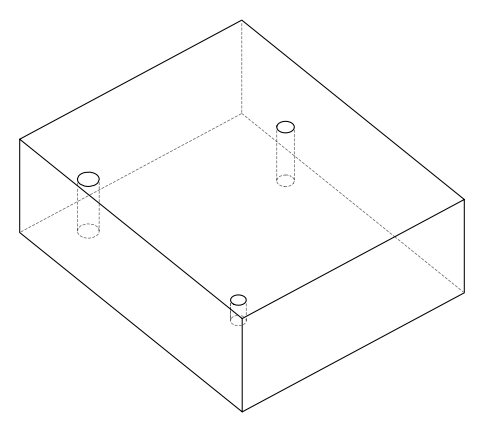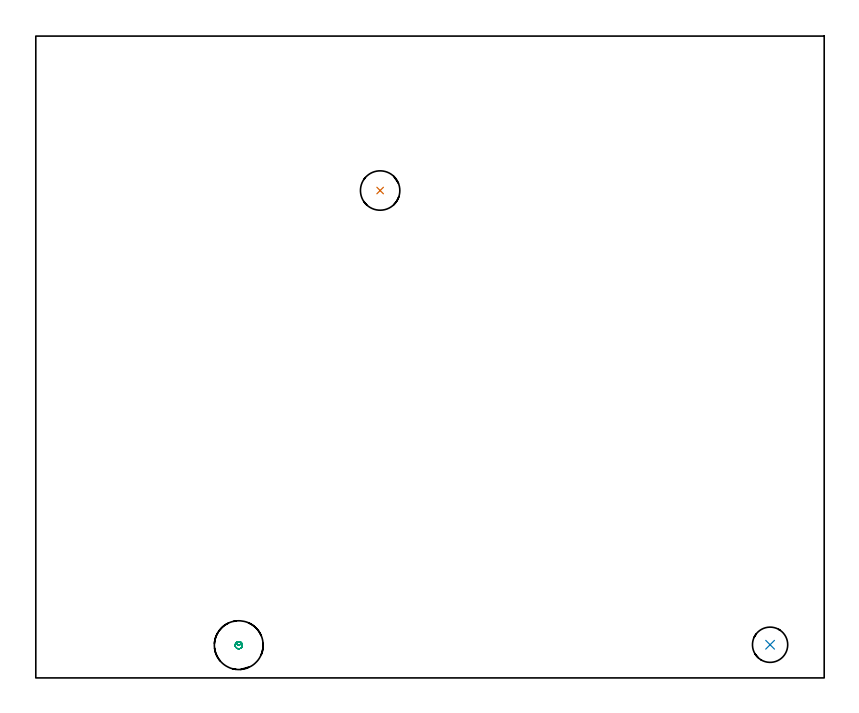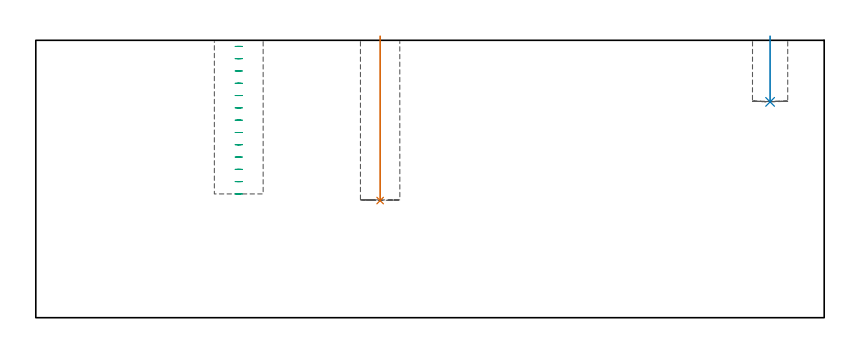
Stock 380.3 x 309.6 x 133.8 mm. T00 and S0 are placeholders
(PLAN: 3 operations, 2 tool changes, 1.3 min)
(1 INDEXABLE_INSERT_DRILL_BLIND_HOLE_FROM_SOLID | STEP1POCKET | NXT0302_009 | 0.32 min | 21820 mm3)
(2 INDEXABLE_INSERT_DRILL_BLIND_HOLE_FROM_SOLID_1 | STEP1POCKET_2 | NXT0302_005 | 0.13 min | 6686 mm3)
(3 MILL_BLIND_HOLE_FROM_SOLID_MATERIAL | STEP1POCKET_1 | UGT0201_136 | Spiral | 0.87 min | 32151 mm3)
(TOOL NXT0302_009 | Index. Insert Drill 19mm [880-D1900L25-05] | D19 PA176 FL95 Z2)
(TOOL NXT0302_005 | Index. Insert Drill 17mm [880-D1700L20-05] | D17 PA176 FL85 Z2)
(TOOL UGT0201_136 | Carbide End Mill 20.0 | D20 FL30 Z4)
(OP 1 INDEXABLE_INSERT_DRILL_BLIND_HOLE_FROM_SOLID)
G17 G21 G94 G90
T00 M6
G54
G17 G0 G90 X166.1 Y235.1 S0 M3
G43 Z143.8 H1
G94 G81 G98 Z56.5 F250. R135.8
G80
M5
M2
(OP 2 INDEXABLE_INSERT_DRILL_BLIND_HOLE_FROM_SOLID_1)
G17 G21 G94 G90
T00 M6
G54
G17 G0 G90 X354.2 Y16. S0 M3
G43 Z143.8 H1
G94 G81 G98 Z104.1 F250. R135.8
G80
M5
M2
(OP 3 MILL_BLIND_HOLE_FROM_SOLID_MATERIAL)
G17 G21 G94 G90
T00 M6
G54
G17 G0 G90 X97.9 Y15.8 S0 M3
G43 Z143.8 H0
Z130.869
G94 G3 X98.775 Y16.675 R0.875 F250.
X97.9 Y17.55 R0.875
X96.15 Y15.8 R1.75
X97.9 Y17.55 R-1.75
X97.025 Y16.675 R0.875
X97.9 Y15.8 R0.875
G0 Z124.938
G3 X98.775 Y16.675 R0.875
X97.9 Y17.55 R0.875
X96.15 Y15.8 R1.75
X97.9 Y17.55 R-1.75
X97.025 Y16.675 R0.875
X97.9 Y15.8 R0.875
G0 Z119.008
G3 X98.775 Y16.675 R0.875
X97.9 Y17.55 R0.875
X96.15 Y15.8 R1.75
X97.9 Y17.55 R-1.75
X97.025 Y16.675 R0.875
X97.9 Y15.8 R0.875
G0 Z113.077
G3 X98.775 Y16.675 R0.875
X97.9 Y17.55 R0.875
X96.15 Y15.8 R1.75
X97.9 Y17.55 R-1.75
X97.025 Y16.675 R0.875
X97.9 Y15.8 R0.875
G0 Z107.146
G3 X98.775 Y16.675 R0.875
X97.9 Y17.55 R0.875
X96.15 Y15.8 R1.75
X97.9 Y17.55 R-1.75
X97.025 Y16.675 R0.875
X97.9 Y15.8 R0.875
G0 Z101.215
G3 X98.775 Y16.675 R0.875
X97.9 Y17.55 R0.875
X96.15 Y15.8 R1.75
X97.9 Y17.55 R-1.75
X97.025 Y16.675 R0.875
X97.9 Y15.8 R0.875
G0 Z95.285
G3 X98.775 Y16.675 R0.875
X97.9 Y17.55 R0.875
X96.15 Y15.8 R1.75
X97.9 Y17.55 R-1.75
X97.025 Y16.675 R0.875
X97.9 Y15.8 R0.875
G0 Z89.354
G3 X98.775 Y16.675 R0.875
X97.9 Y17.55 R0.875
X96.15 Y15.8 R1.75
X97.9 Y17.55 R-1.75
X97.025 Y16.675 R0.875
X97.9 Y15.8 R0.875
G0 Z83.423
G3 X98.775 Y16.675 R0.875
X97.9 Y17.55 R0.875
X96.15 Y15.8 R1.75
X97.9 Y17.55 R-1.75
X97.025 Y16.675 R0.875
X97.9 Y15.8 R0.875
G0 Z77.492
G3 X98.775 Y16.675 R0.875
X97.9 Y17.55 R0.875
X96.15 Y15.8 R1.75
X97.9 Y17.55 R-1.75
X97.025 Y16.675 R0.875
X97.9 Y15.8 R0.875
G0 Z71.562
G3 X98.775 Y16.675 R0.875
X97.9 Y17.55 R0.875
X96.15 Y15.8 R1.75
X97.9 Y17.55 R-1.75
X97.025 Y16.675 R0.875
X97.9 Y15.8 R0.875
G0 Z65.631
G3 X98.775 Y16.675 R0.875
X97.9 Y17.55 R0.875
X96.15 Y15.8 R1.75
X97.9 Y17.55 R-1.75
X97.025 Y16.675 R0.875
X97.9 Y15.8 R0.875
G0 Z59.7
G3 X98.775 Y16.675 R0.875
X97.9 Y17.55 R0.875
X96.15 Y15.8 R1.75
X97.9 Y17.55 R-1.75
X97.025 Y16.675 R0.875
X97.9 Y15.8 R0.875
G0 Z143.8
M5
M2
